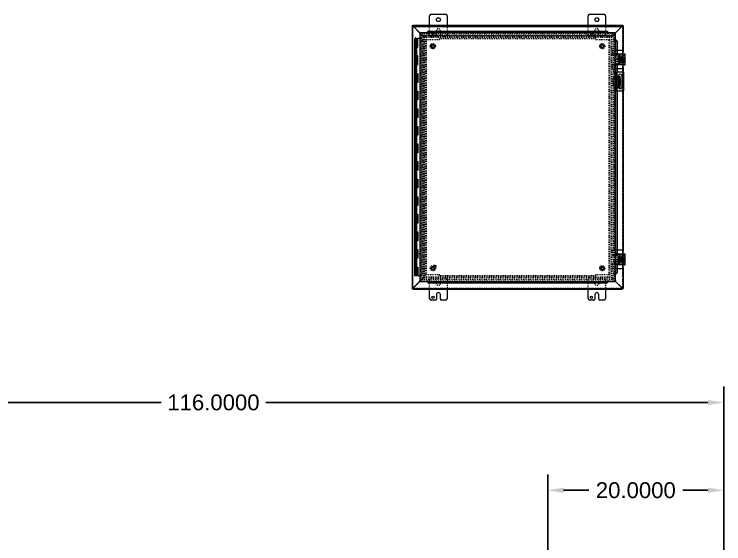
# Model space of a CAD drawing. Header units: inches. Extents: x -1574 to 492, y -294 to 234.
# Drawn here: x 43.9 to 124.5, y 104.3 to 164.6 of the extents above; entities that cross this region are included whole.
import ezdxf

# ---------------------------------------------------------------- set-up
doc = ezdxf.new("R2010")
doc.units = ezdxf.units.IN
doc.header["$MEASUREMENT"] = 0
doc.linetypes.add('HIDDEN', pattern=[0.075, 0.05, -0.025])
for name, color, linetype in [('BODY', 3, 'Continuous'), ('Chamber', 9, 'Continuous'), ('FRONT_DOOR', 1, 'Continuous'), ('PANEL', 150, 'Continuous')]:
    doc.layers.add(name, color=color, linetype=linetype)
doc.styles.get("Standard").update_dxf_attribs({"font": 'ARIAL.TTF'})
doc.dimstyles.get("Standard").update_dxf_attribs({"dimtxt": 0.18, "dimasz": 0.18, "dimexe": 0.18, "dimexo": 0.0625, "dimgap": 0.09, "dimtad": 0, "dimtih": 1, "dimtoh": 1, "dimdec": 4, "dimzin": 0, "dimdsep": 46, "dimtxsty": 'Standard', "dimcen": 0.09, "dimadec": 0, "dimazin": 0, "dimtfac": 1, "dimtdec": 4, "dimtofl": 0, "dimtmove": 0, "dimatfit": 3, "dimfxl": 0, "dimtolj": 1, "dimtzin": 0, "dimarcsym": 0})

# ---------------------------------------------------------------- blocks, each defined once
blk = doc.blocks.new('*D6')
at = {"layer": 'Chamber', "color": 0, "lineweight": -2, "transparency": 16777216}
for p, q in [((104.531, 103.354), (104.531, 112.233)), ((124.531, 103.354), (124.531, 112.233)), ((106.331, 110.433), (109.183, 110.433)), ((122.731, 110.433), (119.879, 110.433))]:
    blk.add_line(p, q, dxfattribs=at)
at = {"layer": 'Chamber', "color": 0, "transparency": 16777216}
for points in [[(106.331, 110.733), (106.331, 110.133), (104.531, 110.433)], [(122.731, 110.733), (122.731, 110.133), (124.531, 110.433)]]:
    blk.add_solid(points, dxfattribs=at)
at = {"layer": 'Defpoints', "color": 0, "transparency": 16777216}
for p in [(124.531, 110.433), (104.531, 102.729), (124.531, 102.729)]:
    blk.add_point(p, dxfattribs=at)
at = {"layer": 'Chamber', "color": 0, "transparency": 16777216, "insert": (114.531, 110.433), "char_height": 1.8, "attachment_point": 5}
blk.add_mtext('\\A1;20.0000', dxfattribs=at)
blk = doc.blocks.new('*D7')
at = {"layer": 'Chamber', "color": 0, "lineweight": -2, "transparency": 16777216}
for p, q in [((8.531, 103.354), (8.531, 122.212)), ((124.531, 103.979), (124.531, 122.212)), ((10.331, 120.412), (60.584, 120.412)), ((122.731, 120.412), (72.478, 120.412))]:
    blk.add_line(p, q, dxfattribs=at)
at = {"layer": 'Chamber', "color": 0, "transparency": 16777216}
for points in [[(10.331, 120.712), (10.331, 120.112), (8.531, 120.412)], [(122.731, 120.712), (122.731, 120.112), (124.531, 120.412)]]:
    blk.add_solid(points, dxfattribs=at)
at = {"layer": 'Defpoints', "color": 0, "transparency": 16777216}
for p in [(124.531, 120.412), (124.531, 103.354), (8.531, 102.729)]:
    blk.add_point(p, dxfattribs=at)
at = {"layer": 'Chamber', "color": 0, "transparency": 16777216, "insert": (66.531, 120.412), "char_height": 1.8, "attachment_point": 5}
blk.add_mtext('\\A1;116.0000', dxfattribs=at)
blk = doc.blocks.new('controlbox')
at = {"layer": 'BODY', "linetype": 'Continuous', "lineweight": 15}
for p, q in [((-0.39, 30.94), (-0.39, 32)), ((-0.2, 32.19), (1.42, 32.19)), ((1.61, 32), (1.61, 30.94)), ((17.61, 30.94), (17.61, 32)), ((17.8, 32.19), (19.42, 32.19)), ((19.61, 32), (19.61, 30.94)), ((-2.39, 30.86), (-2.39, 1.02)), ((-2.318, 30.86), (-2.39, 30.86)), ((-2.31, 30.868), (-2.31, 30.94)), ((-2.31, 30.94), (21.53, 30.94)), ((-2.31, 30.838), (-2.31, 30.86)), ((-2.31, 30.86), (-2.288, 30.86)), ((-1.453, 29.995), (-2.238, 30.78)), ((-2.23, 30.788), (21.45, 30.788)), ((-1.437, 29.995), (-2.23, 30.788)), ((21.45, 30.788), (20.671, 30.009)), ((21.458, 30.78), (20.673, 29.995)), ((21.508, 30.86), (21.53, 30.86)), ((21.53, 30.94), (21.53, 30.868)), ((21.53, 30.86), (21.53, 30.838)), ((21.61, 30.86), (21.538, 30.86)), ((21.61, 30.86), (21.61, 27.959)), ((-2.091, 29.44), (-2.091, 28.44)), ((-2.091, 29.44), (-1.856, 29.44)), ((-1.856, 28.44), (-1.856, 29.44)), ((-1.856, 29.44), (-1.844, 29.44)), ((-1.844, 29.44), (-1.737, 29.44)), ((-1.873, 28.44), (-2.091, 28.44)), ((-2.091, 27.44), (-2.091, 26.44)), ((-2.091, 27.44), (-1.873, 27.44)), ((-1.856, 26.44), (-1.856, 27.44)), ((20.888, 27.666), (20.744, 27.666)), ((20.888, 27.666), (21.69, 27.666)), ((21.49, 28.079), (20.922, 28.079)), ((21.61, 27.666), (21.61, 27.959)), ((21.69, 27.666), (21.834, 27.666)), ((21.834, 26.416), (21.834, 27.666)), ((21.239, 26.858), (21.16, 26.891)), ((21.239, 26.858), (21.247, 26.877)), ((21.308, 26.829), (21.239, 26.858)), ((21.247, 26.877), (21.4, 27.238)), ((21.315, 26.847), (21.308, 26.829)), ((21.391, 26.793), (21.308, 26.829)), ((21.469, 27.209), (21.315, 26.847)), ((21.329, 27.29), (21.408, 27.256)), ((21.4, 27.238), (21.408, 27.256)), ((21.408, 27.256), (21.477, 27.227)), ((21.477, 27.227), (21.469, 27.209)), ((21.477, 27.227), (21.56, 27.192)), ((-1.873, 26.44), (-2.091, 26.44)), ((20.888, 26.416), (20.744, 26.416)), ((21.69, 26.416), (20.888, 26.416)), ((20.922, 26.004), (21.49, 26.004)), ((21.61, 26.124), (21.61, 26.416)), ((21.61, 26.124), (21.61, 25.588)), ((21.69, 26.416), (21.834, 26.416)), ((-2.091, 25.44), (-2.091, 24.44)), ((-2.091, 25.44), (-1.873, 25.44)), ((-1.856, 24.44), (-1.856, 25.44)), ((21.06, 25.111), (21.108, 25.111)), ((21.108, 25.111), (21.188, 25.111)), ((21.26, 25.111), (21.188, 25.111)), ((21.188, 24.861), (21.188, 25.111)), ((21.26, 24.861), (21.26, 25.111)), ((-1.873, 24.44), (-2.091, 24.44)), ((21.188, 24.111), (21.188, 24.861)), ((21.26, 24.861), (21.26, 24.111)), ((-2.091, 23.44), (-2.091, 22.44)), ((-2.091, 23.44), (-1.873, 23.44)), ((-1.856, 22.44), (-1.856, 23.44)), ((21.108, 23.861), (21.062, 23.861)), ((21.188, 23.861), (21.108, 23.861)), ((21.188, 23.861), (21.188, 24.111)), ((21.188, 23.861), (21.26, 23.861)), ((21.26, 23.861), (21.26, 24.111)), ((21.61, 23.468), (21.61, 5.236)), ((-1.873, 22.44), (-2.091, 22.44)), ((-2.091, 21.44), (-2.091, 20.44)), ((-2.091, 21.44), (-1.873, 21.44)), ((-1.856, 20.44), (-1.856, 21.44)), ((-1.873, 20.44), (-2.091, 20.44)), ((-2.091, 19.44), (-2.091, 18.44)), ((-2.091, 19.44), (-1.873, 19.44)), ((-1.856, 18.44), (-1.856, 19.44)), ((-1.873, 18.44), (-2.091, 18.44)), ((-2.091, 17.44), (-2.091, 16.44)), ((-2.091, 17.44), (-1.873, 17.44)), ((-1.856, 16.44), (-1.856, 17.44)), ((-1.873, 16.44), (-2.091, 16.44)), ((-2.091, 15.44), (-2.091, 14.44)), ((-2.091, 15.44), (-1.873, 15.44)), ((-1.856, 14.44), (-1.856, 15.44)), ((-1.873, 14.44), (-2.091, 14.44)), ((-2.091, 13.44), (-2.091, 12.44)), ((-2.091, 13.44), (-1.873, 13.44)), ((-1.856, 12.44), (-1.856, 13.44)), ((-1.873, 12.44), (-2.091, 12.44)), ((-2.091, 11.44), (-2.091, 10.44)), ((-2.091, 11.44), (-1.873, 11.44)), ((-1.856, 10.44), (-1.856, 11.44)), ((-1.873, 10.44), (-2.091, 10.44)), ((-2.091, 9.44), (-2.091, 8.44)), ((-2.091, 9.44), (-1.873, 9.44)), ((-1.856, 8.44), (-1.856, 9.44)), ((-1.873, 8.44), (-2.091, 8.44)), ((-2.091, 7.44), (-2.091, 6.44)), ((-2.091, 7.44), (-1.873, 7.44)), ((-1.856, 6.44), (-1.856, 7.44)), ((-1.873, 6.44), (-2.091, 6.44)), ((-2.091, 5.44), (-2.091, 4.44)), ((-2.091, 5.44), (-1.873, 5.44)), ((-1.856, 4.44), (-1.856, 5.44)), ((20.888, 4.943), (20.744, 4.943)), ((20.888, 4.943), (21.69, 4.943)), ((21.49, 5.356), (20.922, 5.356)), ((21.61, 4.943), (21.61, 5.236)), ((21.69, 4.943), (21.834, 4.943)), ((21.834, 3.693), (21.834, 4.943)), ((-1.873, 4.44), (-2.091, 4.44)), ((21.239, 4.135), (21.16, 4.168)), ((21.239, 4.135), (21.247, 4.154)), ((21.308, 4.106), (21.239, 4.135)), ((21.247, 4.154), (21.4, 4.515)), ((21.315, 4.124), (21.308, 4.106)), ((21.391, 4.07), (21.308, 4.106)), ((21.469, 4.486), (21.315, 4.124)), ((21.329, 4.567), (21.408, 4.533)), ((21.4, 4.515), (21.408, 4.533)), ((21.408, 4.533), (21.477, 4.504)), ((21.477, 4.504), (21.469, 4.486)), ((21.477, 4.504), (21.56, 4.469)), ((-2.091, 3.44), (-2.091, 2.44)), ((-2.091, 3.44), (-1.873, 3.44)), ((-1.856, 2.44), (-1.856, 3.44)), ((20.888, 3.693), (20.744, 3.693)), ((21.69, 3.693), (20.888, 3.693)), ((20.922, 3.281), (21.49, 3.281)), ((21.61, 3.401), (21.61, 3.693)), ((21.61, 3.401), (21.61, 1.02)), ((21.69, 3.693), (21.834, 3.693)), ((-1.856, 2.44), (-2.091, 2.44)), ((-1.844, 2.44), (-1.856, 2.44)), ((-1.737, 2.44), (-1.844, 2.44)), ((-2.238, 1.1), (-1.447, 1.891)), ((-1.433, 1.889), (-2.23, 1.092)), ((20.671, 1.887), (21.458, 1.1)), ((21.45, 1.092), (20.671, 1.871)), ((-2.39, 1.02), (-2.318, 1.02)), ((-2.31, 1.02), (-2.31, 1.042)), ((-2.288, 1.02), (-2.31, 1.02)), ((-2.31, 1.012), (-2.31, 0.94)), ((-2.31, 0.94), (21.53, 0.94)), ((-0.39, -0.12), (-0.39, 0.94)), ((1.61, 0.94), (1.61, -0.12)), ((17.61, -0.12), (17.61, 0.94)), ((19.61, 0.94), (19.61, -0.12)), ((21.53, 1.02), (21.508, 1.02)), ((21.53, 1.042), (21.53, 1.02)), ((21.53, 0.94), (21.53, 1.012)), ((21.538, 1.02), (21.61, 1.02)), ((0.391, 0.315), (0.391, -0.19)), ((0.829, -0.19), (0.829, 0.315)), ((18.391, 0.315), (18.391, -0.19)), ((18.829, -0.19), (18.829, 0.315)), ((0.271, -0.31), (-0.2, -0.31)), ((1.42, -0.31), (0.949, -0.31)), ((18.271, -0.31), (17.8, -0.31)), ((19.42, -0.31), (18.949, -0.31))]:
    blk.add_line(p, q, dxfattribs=at)
at = {"layer": 'BODY', "linetype": 'HIDDEN', "lineweight": 0}
for p, q in [((-2.318, 30.86), (-2.318, 1.02)), ((-2.31, 30.868), (21.53, 30.868)), ((-2.31, 1.042), (-2.31, 30.838)), ((-2.288, 30.86), (21.508, 30.86)), ((-0.39, 29.88), (-0.39, 30.94)), ((1.61, 30.94), (1.61, 29.88)), ((17.61, 29.88), (17.61, 30.94)), ((19.61, 30.94), (19.61, 29.88)), ((21.53, 30.838), (21.53, 1.042)), ((21.538, 30.86), (21.538, 1.02)), ((-1.167, 29.709), (-1.453, 29.995)), ((-1.159, 29.717), (-1.437, 29.995)), ((0.391, 30.315), (0.391, 29.81)), ((0.829, 29.81), (0.829, 30.315)), ((18.391, 30.315), (18.391, 29.81)), ((18.829, 29.81), (18.829, 30.315)), ((20.671, 30.009), (20.379, 29.717)), ((20.673, 29.995), (20.387, 29.709)), ((-2.037, 29.44), (-2.037, 28.44)), ((-1.939, 28.44), (-1.939, 29.44)), ((-1.912, 28.44), (-1.912, 29.44)), ((-1.908, 29.44), (-1.908, 28.44)), ((-1.394, 29.44), (-1.144, 29.19)), ((-1.275, 29.742), (-1.275, 2.138)), ((-1.167, 29.709), (-1.222, 29.764)), ((-1.159, 29.717), (-1.214, 29.772)), ((-1.192, 29.825), (20.412, 29.825)), ((20.379, 29.717), (-1.159, 29.717)), ((-1.144, 29.19), (-1.144, 2.69)), ((-1.015, 29.557), (-1.087, 29.557)), ((-1.087, 29.557), (-1.087, 2.323)), ((-1.087, 29.557), (-1.087, 29.557)), ((-1.015, 29.557), (-1.015, 29.557)), ((-1.015, 29.557), (-1.015, 2.323)), ((-1.007, 29.565), (-1.007, 29.637)), ((-1.007, 29.637), (20.227, 29.637)), ((-1.007, 29.565), (-1.007, 29.565)), ((-1.007, 29.565), (20.227, 29.565)), ((0.271, 29.69), (-0.2, 29.69)), ((1.42, 29.69), (0.949, 29.69)), ((18.271, 29.69), (17.8, 29.69)), ((19.42, 29.69), (18.949, 29.69)), ((20.227, 29.565), (20.227, 29.637)), ((20.227, 29.565), (20.227, 29.565)), ((20.307, 29.557), (20.235, 29.557)), ((20.235, 29.557), (20.235, 2.323)), ((20.235, 29.557), (20.235, 29.557)), ((20.307, 29.557), (20.307, 2.323)), ((20.307, 29.557), (20.307, 29.557)), ((20.434, 29.772), (20.379, 29.717)), ((20.387, 29.709), (20.442, 29.764)), ((20.495, 29.742), (20.495, 2.138)), ((-1.936, 27.44), (-1.936, 28.44)), ((-1.908, 27.44), (-1.908, 28.44)), ((-1.856, 28.44), (-1.873, 28.44)), ((-2.037, 27.44), (-2.037, 26.44)), ((-1.939, 26.44), (-1.939, 27.44)), ((-1.912, 26.44), (-1.912, 27.44)), ((-1.908, 27.44), (-1.908, 26.44)), ((-1.873, 27.44), (-1.856, 27.44)), ((20.922, 28.079), (20.344, 28.079)), ((20.344, 28.079), (20.344, 27.639)), ((20.404, 27.579), (21.05, 27.579)), ((20.841, 27.666), (20.841, 26.416)), ((21.108, 27.533), (21.61, 27.533)), ((21.108, 27.533), (21.11, 27.519)), ((21.11, 27.473), (21.11, 27.519)), ((21.11, 27.473), (21.61, 27.473)), ((21.11, 27.316), (21.11, 27.473)), ((21.61, 27.533), (21.61, 27.666)), ((21.61, 27.533), (21.61, 27.473)), ((21.61, 27.316), (21.61, 27.473)), ((21.737, 26.416), (21.737, 27.666)), ((21.077, 27.174), (21.125, 27.182)), ((21.125, 26.901), (21.077, 26.909)), ((21.095, 26.792), (21.095, 27.291)), ((21.11, 27.376), (21.61, 27.376)), ((21.11, 27.316), (21.11, 27.306)), ((21.11, 26.777), (21.11, 26.767)), ((21.11, 26.61), (21.11, 26.767)), ((21.11, 26.707), (21.61, 26.707)), ((21.125, 27.182), (21.454, 27.182)), ((21.454, 26.901), (21.125, 26.901)), ((21.61, 27.316), (21.61, 27.306)), ((21.61, 27.306), (21.61, 26.777)), ((21.61, 26.777), (21.61, 26.767)), ((21.61, 26.767), (21.61, 26.61)), ((21.625, 27.291), (21.625, 26.792)), ((-1.936, 25.44), (-1.936, 26.44)), ((-1.908, 25.44), (-1.908, 26.44)), ((-1.856, 26.44), (-1.873, 26.44)), ((20.344, 26.444), (20.344, 26.004)), ((20.344, 26.004), (20.922, 26.004)), ((21.05, 26.504), (20.404, 26.504)), ((21.11, 26.564), (21.108, 26.55)), ((21.61, 26.55), (21.108, 26.55)), ((21.11, 26.564), (21.11, 26.61)), ((21.11, 26.61), (21.61, 26.61)), ((21.61, 26.55), (21.61, 26.61)), ((21.61, 26.416), (21.61, 26.55)), ((-2.037, 25.44), (-2.037, 24.44)), ((-1.939, 24.44), (-1.939, 25.44)), ((-1.912, 24.44), (-1.912, 25.44)), ((-1.908, 25.44), (-1.908, 24.44)), ((-1.873, 25.44), (-1.856, 25.44)), ((20.718, 25.111), (21.06, 25.111)), ((21.61, 25.588), (21.61, 23.468)), ((-1.936, 23.44), (-1.936, 24.44)), ((-1.908, 23.44), (-1.908, 24.44)), ((-1.856, 24.44), (-1.873, 24.44)), ((20.468, 24.111), (20.468, 24.861)), ((21.26, 24.955), (21.188, 24.955)), ((21.188, 24.298), (21.26, 24.298)), ((-2.037, 23.44), (-2.037, 22.44)), ((-1.939, 22.44), (-1.939, 23.44)), ((-1.912, 22.44), (-1.912, 23.44)), ((-1.908, 23.44), (-1.908, 22.44)), ((-1.873, 23.44), (-1.856, 23.44)), ((21.062, 23.861), (20.718, 23.861)), ((21.26, 24.111), (21.188, 24.111)), ((21.26, 24.017), (21.188, 24.017)), ((21.188, 23.986), (21.26, 23.986)), ((-1.936, 21.44), (-1.936, 22.44)), ((-1.908, 21.44), (-1.908, 22.44)), ((-1.856, 22.44), (-1.873, 22.44)), ((-2.037, 21.44), (-2.037, 20.44)), ((-1.939, 20.44), (-1.939, 21.44)), ((-1.912, 20.44), (-1.912, 21.44)), ((-1.908, 21.44), (-1.908, 20.44)), ((-1.873, 21.44), (-1.856, 21.44)), ((-1.936, 19.44), (-1.936, 20.44)), ((-1.908, 19.44), (-1.908, 20.44)), ((-1.856, 20.44), (-1.873, 20.44)), ((-2.037, 19.44), (-2.037, 18.44)), ((-1.939, 18.44), (-1.939, 19.44)), ((-1.912, 18.44), (-1.912, 19.44)), ((-1.908, 19.44), (-1.908, 18.44)), ((-1.873, 19.44), (-1.856, 19.44)), ((-1.936, 17.44), (-1.936, 18.44)), ((-1.908, 17.44), (-1.908, 18.44)), ((-1.856, 18.44), (-1.873, 18.44)), ((-2.037, 17.44), (-2.037, 16.44)), ((-1.939, 16.44), (-1.939, 17.44)), ((-1.912, 16.44), (-1.912, 17.44)), ((-1.908, 17.44), (-1.908, 16.44)), ((-1.873, 17.44), (-1.856, 17.44)), ((-1.936, 15.44), (-1.936, 16.44)), ((-1.908, 15.44), (-1.908, 16.44)), ((-1.856, 16.44), (-1.873, 16.44)), ((-2.037, 15.44), (-2.037, 14.44)), ((-1.939, 14.44), (-1.939, 15.44)), ((-1.912, 14.44), (-1.912, 15.44)), ((-1.908, 15.44), (-1.908, 14.44)), ((-1.873, 15.44), (-1.856, 15.44)), ((-1.936, 13.44), (-1.936, 14.44)), ((-1.908, 13.44), (-1.908, 14.44)), ((-1.856, 14.44), (-1.873, 14.44)), ((-2.037, 13.44), (-2.037, 12.44)), ((-1.939, 12.44), (-1.939, 13.44)), ((-1.912, 12.44), (-1.912, 13.44)), ((-1.908, 13.44), (-1.908, 12.44)), ((-1.873, 13.44), (-1.856, 13.44)), ((-1.936, 11.44), (-1.936, 12.44)), ((-1.908, 11.44), (-1.908, 12.44)), ((-1.856, 12.44), (-1.873, 12.44)), ((-2.037, 11.44), (-2.037, 10.44)), ((-1.939, 10.44), (-1.939, 11.44)), ((-1.912, 10.44), (-1.912, 11.44)), ((-1.908, 11.44), (-1.908, 10.44)), ((-1.873, 11.44), (-1.856, 11.44)), ((-1.936, 9.44), (-1.936, 10.44)), ((-1.908, 9.44), (-1.908, 10.44)), ((-1.856, 10.44), (-1.873, 10.44)), ((-2.037, 9.44), (-2.037, 8.44)), ((-1.939, 8.44), (-1.939, 9.44)), ((-1.912, 8.44), (-1.912, 9.44)), ((-1.908, 9.44), (-1.908, 8.44)), ((-1.873, 9.44), (-1.856, 9.44)), ((-1.936, 7.44), (-1.936, 8.44)), ((-1.908, 7.44), (-1.908, 8.44)), ((-1.856, 8.44), (-1.873, 8.44)), ((-2.037, 7.44), (-2.037, 6.44)), ((-1.939, 6.44), (-1.939, 7.44)), ((-1.912, 6.44), (-1.912, 7.44)), ((-1.908, 7.44), (-1.908, 6.44)), ((-1.873, 7.44), (-1.856, 7.44)), ((-1.936, 5.44), (-1.936, 6.44)), ((-1.908, 5.44), (-1.908, 6.44)), ((-1.856, 6.44), (-1.873, 6.44)), ((-2.037, 5.44), (-2.037, 4.44)), ((-1.939, 4.44), (-1.939, 5.44)), ((-1.912, 4.44), (-1.912, 5.44)), ((-1.908, 5.44), (-1.908, 4.44)), ((-1.873, 5.44), (-1.856, 5.44)), ((20.922, 5.356), (20.344, 5.356)), ((20.344, 5.356), (20.344, 4.916)), ((20.404, 4.856), (21.05, 4.856)), ((20.841, 4.943), (20.841, 3.693)), ((21.61, 4.81), (21.61, 4.943)), ((21.737, 3.693), (21.737, 4.943)), ((-1.936, 3.44), (-1.936, 4.44)), ((-1.908, 3.44), (-1.908, 4.44)), ((-1.856, 4.44), (-1.873, 4.44)), ((21.077, 4.451), (21.125, 4.459)), ((21.125, 4.178), (21.077, 4.186)), ((21.095, 4.069), (21.095, 4.568)), ((21.108, 4.81), (21.61, 4.81)), ((21.108, 4.81), (21.11, 4.796)), ((21.11, 4.75), (21.11, 4.796)), ((21.11, 4.593), (21.11, 4.75)), ((21.11, 4.75), (21.61, 4.75)), ((21.11, 4.653), (21.61, 4.653)), ((21.11, 4.593), (21.11, 4.583)), ((21.11, 4.054), (21.11, 4.044)), ((21.11, 3.887), (21.11, 4.044)), ((21.125, 4.459), (21.454, 4.459)), ((21.454, 4.178), (21.125, 4.178)), ((21.61, 4.81), (21.61, 4.75)), ((21.61, 4.593), (21.61, 4.75)), ((21.61, 4.593), (21.61, 4.583)), ((21.61, 4.583), (21.61, 4.054)), ((21.61, 4.054), (21.61, 4.044)), ((21.61, 4.044), (21.61, 3.887)), ((21.625, 4.568), (21.625, 4.069)), ((-2.037, 3.44), (-2.037, 2.44)), ((-1.939, 2.44), (-1.939, 3.44)), ((-1.912, 2.44), (-1.912, 3.44)), ((-1.908, 3.44), (-1.908, 2.44)), ((-1.873, 3.44), (-1.856, 3.44)), ((20.344, 3.721), (20.344, 3.281)), ((20.344, 3.281), (20.922, 3.281)), ((21.05, 3.781), (20.404, 3.781)), ((21.11, 3.841), (21.108, 3.827)), ((21.61, 3.827), (21.108, 3.827)), ((21.11, 3.984), (21.61, 3.984)), ((21.11, 3.841), (21.11, 3.887)), ((21.11, 3.887), (21.61, 3.887)), ((21.61, 3.827), (21.61, 3.887)), ((21.61, 3.693), (21.61, 3.827)), ((-1.144, 2.69), (-1.394, 2.44)), ((-1.447, 1.891), (-1.167, 2.171)), ((-1.159, 2.163), (-1.433, 1.889)), ((-1.222, 2.116), (-1.167, 2.171)), ((-1.159, 2.163), (-1.214, 2.108)), ((-1.192, 2.055), (20.412, 2.055)), ((-1.015, 2.323), (-1.087, 2.323)), ((-1.087, 2.323), (-1.087, 2.323)), ((-1.015, 2.323), (-1.015, 2.323)), ((-1.007, 2.315), (-1.007, 2.315)), ((-1.007, 2.315), (20.227, 2.315)), ((-1.007, 2.243), (-1.007, 2.315)), ((-1.007, 2.243), (20.227, 2.243)), ((-0.39, 0.94), (-0.39, 2)), ((-0.2, 2.19), (1.42, 2.19)), ((1.61, 2), (1.61, 0.94)), ((17.61, 0.94), (17.61, 2)), ((17.8, 2.19), (19.42, 2.19)), ((19.61, 2), (19.61, 0.94)), ((20.227, 2.315), (20.227, 2.243)), ((20.227, 2.315), (20.227, 2.315)), ((20.235, 2.323), (20.307, 2.323)), ((20.235, 2.323), (20.235, 2.323)), ((20.307, 2.323), (20.307, 2.323)), ((20.434, 2.108), (20.379, 2.163)), ((20.671, 1.871), (20.379, 2.163)), ((20.442, 2.116), (20.387, 2.171)), ((20.387, 2.171), (20.671, 1.887)), ((-2.31, 1.012), (21.53, 1.012)), ((21.508, 1.02), (-2.288, 1.02))]:
    blk.add_line(p, q, dxfattribs=at)
at = {"layer": 'BODY', "linetype": 'Continuous', "lineweight": 15}
for centre, radius in [((0.61, 31.565), 0.219), ((18.61, 31.565), 0.219), ((21.36, 27.041), 0.313), ((21.36, 4.318), 0.312), ((0, 0), 0.125), ((18, 0), 0.125)]:
    blk.add_circle(centre, radius, dxfattribs=at)
at = {"layer": 'BODY', "linetype": 'HIDDEN', "lineweight": 0}
for centre, radius in [((0, 30), 0.125), ((18, 30), 0.125), ((-0.02, 28.557), 0.29), ((-0.02, 28.557), 0.19), ((-0.02, 28.557), 0.188), ((-0.02, 28.557), 0.165), ((-0.02, 28.557), 0.138), ((19.23, 28.557), 0.29), ((19.23, 28.557), 0.19), ((19.23, 28.557), 0.187), ((19.23, 28.557), 0.165), ((19.23, 28.557), 0.138), ((21.36, 27.041), 0.166), ((21.36, 27.041), 0.14), ((21.36, 27.041), 0.125), ((21.36, 27.041), 0.117), ((21.36, 4.318), 0.166), ((21.36, 4.318), 0.141), ((21.36, 4.318), 0.125), ((21.36, 4.318), 0.117), ((-0.02, 3.31), 0.29), ((-0.02, 3.31), 0.19), ((-0.02, 3.31), 0.187), ((-0.02, 3.31), 0.165), ((-0.02, 3.31), 0.138), ((19.23, 3.313), 0.29), ((19.23, 3.313), 0.19), ((19.23, 3.313), 0.188), ((19.23, 3.313), 0.165), ((19.23, 3.313), 0.138), ((0.61, 1.565), 0.219), ((18.61, 1.565), 0.219)]:
    blk.add_circle(centre, radius, dxfattribs=at)
at = {"layer": 'BODY', "linetype": 'Continuous', "lineweight": 15}
for centre, radius, start, end in [((-0.2, 32), 0.19, 90, 180), ((1.42, 32), 0.19, 0, 90), ((17.8, 32), 0.19, 90, 180), ((19.42, 32), 0.19, 0, 90), ((21.49, 27.959), 0.12, 0, 90), ((21.125, 27.041), 0.141, 109.83644, 250.16356), ((21.36, 27.041), 0.2, 78.54673, 235.46981), ((21.36, 27.041), 0.2, 257.08623, 56.9303), ((21.49, 26.124), 0.12, 270, 0), ((21.49, 5.236), 0.12, 0, 90), ((21.125, 4.318), 0.141, 109.83644, 250.16356), ((21.36, 4.318), 0.2, 78.54673, 235.46981), ((21.36, 4.318), 0.2, 257.08623, 56.9303), ((21.49, 3.401), 0.12, 270, 0), ((0.61, 0.315), 0.219, 0, 180), ((18.61, 0.315), 0.219, 0, 180), ((-0.2, -0.12), 0.19, 180, 270), ((0.271, -0.19), 0.12, 270, 0), ((0.949, -0.19), 0.12, 180, 270), ((1.42, -0.12), 0.19, 270, 0), ((17.8, -0.12), 0.19, 180, 270), ((18.271, -0.19), 0.12, 270, 0), ((18.949, -0.19), 0.12, 180, 270), ((19.42, -0.12), 0.19, 270, 0)]:
    blk.add_arc(centre, radius, start, end, dxfattribs=at)
at = {"layer": 'BODY', "linetype": 'HIDDEN', "lineweight": 0}
for centre, radius, start, end in [((-0.2, 29.88), 0.19, 180, 270), ((0.61, 30.315), 0.219, 0, 180), ((1.42, 29.88), 0.19, 270, 0), ((17.8, 29.88), 0.19, 180, 270), ((18.61, 30.315), 0.219, 0, 180), ((19.42, 29.88), 0.19, 270, 0), ((-1.244, 29.742), 0.031, 45, 180), ((-1.192, 29.794), 0.031, 90, 225), ((0.271, 29.81), 0.12, 270, 0), ((0.949, 29.81), 0.12, 180, 270), ((18.271, 29.81), 0.12, 270, 0), ((18.949, 29.81), 0.12, 180, 270), ((20.412, 29.794), 0.031, 315, 90), ((20.464, 29.742), 0.031, 0, 135), ((20.404, 27.639), 0.06, 180, 270), ((21.05, 27.519), 0.06, 13.4934, 90), ((21.095, 27.306), 0.015, 270, 0), ((21.095, 26.777), 0.015, 0, 90), ((21.454, 27.041), 0.14, 270, 90), ((21.625, 27.306), 0.015, 180, 270), ((21.625, 26.777), 0.015, 90, 180), ((20.404, 26.444), 0.06, 90, 180), ((21.05, 26.564), 0.06, 270, 346.5066), ((20.718, 24.861), 0.25, 90, 180), ((20.718, 24.111), 0.25, 180, 270), ((20.404, 4.916), 0.06, 180, 270), ((21.05, 4.796), 0.06, 13.4934, 90), ((21.095, 4.583), 0.015, 270, 0), ((21.095, 4.054), 0.015, 0, 90), ((21.454, 4.318), 0.14, 270, 90), ((21.625, 4.583), 0.015, 180, 270), ((21.625, 4.054), 0.015, 90, 180), ((20.404, 3.721), 0.06, 90, 180), ((21.05, 3.841), 0.06, 270, 346.5066), ((-1.244, 2.138), 0.031, 180, 315), ((-1.192, 2.086), 0.031, 135, 270), ((-0.2, 2), 0.19, 90, 180), ((1.42, 2), 0.19, 0, 90), ((17.8, 2), 0.19, 90, 180), ((19.42, 2), 0.19, 0, 90), ((20.412, 2.086), 0.031, 270, 45), ((20.464, 2.138), 0.031, 225, 0)]:
    blk.add_arc(centre, radius, start, end, dxfattribs=at)
at = {"layer": 'BODY', "linetype": 'Continuous', "lineweight": 15}
for points, knots in [([(-2.238, 30.78), (-2.256, 30.786), (-2.292, 30.798), (-2.339, 30.816), (-2.374, 30.834), (-2.389, 30.849), (-2.39, 30.858), (-2.39, 30.86)], [0, 0, 0, 0, 0.22646, 0.452969, 0.679478, 0.905987, 1, 1, 1, 1]), ([(-2.238, 30.78), (-2.249, 30.787), (-2.27, 30.8), (-2.297, 30.821), (-2.315, 30.841), (-2.317, 30.854), (-2.318, 30.86)], [0, 0, 0, 0, 0.253317, 0.508205, 0.763097, 1, 1, 1, 1]), ([(-2.31, 30.94), (-2.304, 30.938), (-2.292, 30.934), (-2.274, 30.905), (-2.256, 30.863), (-2.241, 30.821), (-2.232, 30.795), (-2.23, 30.788)], [0, 0, 0, 0, 0.22646, 0.452969, 0.679478, 0.905987, 1, 1, 1, 1]), ([(-2.31, 30.868), (-2.303, 30.867), (-2.29, 30.864), (-2.269, 30.845), (-2.249, 30.819), (-2.236, 30.798), (-2.23, 30.788)], [0, 0, 0, 0, 0.253317, 0.508205, 0.763097, 1, 1, 1, 1]), ([(21.45, 30.788), (21.456, 30.806), (21.468, 30.842), (21.486, 30.889), (21.504, 30.924), (21.519, 30.939), (21.528, 30.94), (21.53, 30.94)], [0, 0, 0, 0, 0.22646, 0.452969, 0.679478, 0.905987, 1, 1, 1, 1]), ([(21.45, 30.788), (21.457, 30.799), (21.47, 30.82), (21.491, 30.847), (21.511, 30.865), (21.524, 30.867), (21.53, 30.868)], [0, 0, 0, 0, 0.253317, 0.508205, 0.763097, 1, 1, 1, 1]), ([(21.61, 30.86), (21.608, 30.854), (21.604, 30.842), (21.575, 30.824), (21.533, 30.806), (21.491, 30.791), (21.465, 30.782), (21.458, 30.78)], [0, 0, 0, 0, 0.22646, 0.452969, 0.679478, 0.905987, 1, 1, 1, 1]), ([(21.458, 30.78), (21.469, 30.787), (21.49, 30.8), (21.517, 30.821), (21.535, 30.841), (21.537, 30.854), (21.538, 30.86)], [0, 0, 0, 0, 0.253317, 0.508205, 0.763097, 1, 1, 1, 1]), ([(21.13, 27.139), (21.166, 27.166), (21.232, 27.216), (21.299, 27.266), (21.329, 27.29)], [0, 0, 0, 0, 0.534747, 1, 1, 1, 1]), ([(21.16, 26.891), (21.155, 26.935), (21.145, 27.018), (21.135, 27.101), (21.13, 27.139)], [0, 0, 0, 0, 0.534747, 1, 1, 1, 1]), ([(21.59, 26.944), (21.554, 26.917), (21.488, 26.867), (21.421, 26.817), (21.391, 26.793)], [0, 0, 0, 0, 0.534747, 1, 1, 1, 1]), ([(21.56, 27.192), (21.565, 27.148), (21.575, 27.065), (21.585, 26.982), (21.59, 26.944)], [0, 0, 0, 0, 0.534747, 1, 1, 1, 1]), ([(21.13, 4.416), (21.166, 4.443), (21.232, 4.493), (21.299, 4.543), (21.329, 4.567)], [0, 0, 0, 0, 0.534747, 1, 1, 1, 1]), ([(21.16, 4.168), (21.155, 4.212), (21.145, 4.295), (21.135, 4.378), (21.13, 4.416)], [0, 0, 0, 0, 0.534747, 1, 1, 1, 1]), ([(21.59, 4.221), (21.554, 4.194), (21.488, 4.144), (21.421, 4.094), (21.391, 4.07)], [0, 0, 0, 0, 0.534747, 1, 1, 1, 1]), ([(21.56, 4.469), (21.565, 4.425), (21.575, 4.342), (21.585, 4.259), (21.59, 4.221)], [0, 0, 0, 0, 0.534747, 1, 1, 1, 1]), ([(-2.39, 1.02), (-2.388, 1.026), (-2.384, 1.038), (-2.355, 1.056), (-2.313, 1.074), (-2.271, 1.089), (-2.245, 1.098), (-2.238, 1.1)], [0, 0, 0, 0, 0.22646, 0.452969, 0.679478, 0.905987, 1, 1, 1, 1]), ([(-2.318, 1.02), (-2.317, 1.027), (-2.314, 1.04), (-2.295, 1.061), (-2.269, 1.081), (-2.248, 1.094), (-2.238, 1.1)], [0, 0, 0, 0, 0.253317, 0.508205, 0.763097, 1, 1, 1, 1]), ([(-2.23, 1.092), (-2.236, 1.074), (-2.248, 1.038), (-2.266, 0.991), (-2.284, 0.956), (-2.299, 0.941), (-2.308, 0.94), (-2.31, 0.94)], [0, 0, 0, 0, 0.22646, 0.452969, 0.679478, 0.905987, 1, 1, 1, 1]), ([(-2.23, 1.092), (-2.237, 1.081), (-2.25, 1.06), (-2.271, 1.033), (-2.291, 1.015), (-2.304, 1.013), (-2.31, 1.012)], [0, 0, 0, 0, 0.253317, 0.508205, 0.763097, 1, 1, 1, 1]), ([(21.53, 0.94), (21.524, 0.942), (21.512, 0.946), (21.494, 0.975), (21.476, 1.017), (21.461, 1.059), (21.452, 1.085), (21.45, 1.092)], [0, 0, 0, 0, 0.22646, 0.452969, 0.679478, 0.905987, 1, 1, 1, 1]), ([(21.53, 1.012), (21.523, 1.013), (21.51, 1.016), (21.489, 1.035), (21.469, 1.061), (21.456, 1.082), (21.45, 1.092)], [0, 0, 0, 0, 0.253317, 0.508205, 0.763097, 1, 1, 1, 1]), ([(21.458, 1.1), (21.476, 1.094), (21.512, 1.082), (21.559, 1.064), (21.594, 1.046), (21.609, 1.031), (21.61, 1.022), (21.61, 1.02)], [0, 0, 0, 0, 0.22646, 0.452969, 0.679478, 0.905987, 1, 1, 1, 1]), ([(21.538, 1.02), (21.537, 1.027), (21.534, 1.04), (21.515, 1.061), (21.489, 1.081), (21.468, 1.094), (21.458, 1.1)], [0, 0, 0, 0, 0.253317, 0.508205, 0.763097, 1, 1, 1, 1])]:
    blk.add_open_spline(points, degree=3, knots=knots, dxfattribs=at)
at = {"layer": 'BODY', "linetype": 'HIDDEN', "lineweight": 0}
for points, knots in [([(-1.015, 29.557), (-1.019, 29.571), (-1.026, 29.598), (-1.067, 29.639), (-1.117, 29.676), (-1.152, 29.699), (-1.167, 29.709)], [0, 0, 0, 0, 0.268288, 0.536871, 0.805455, 1, 1, 1, 1]), ([(-1.087, 29.557), (-1.09, 29.575), (-1.097, 29.612), (-1.13, 29.663), (-1.156, 29.695), (-1.167, 29.709)], [0, 0, 0, 0, 0.360075, 0.721507, 1, 1, 1, 1]), ([(-1.159, 29.717), (-1.146, 29.696), (-1.118, 29.655), (-1.077, 29.604), (-1.04, 29.573), (-1.017, 29.567), (-1.007, 29.565)], [0, 0, 0, 0, 0.268288, 0.536871, 0.805455, 1, 1, 1, 1]), ([(-1.159, 29.717), (-1.141, 29.703), (-1.104, 29.674), (-1.054, 29.644), (-1.021, 29.639), (-1.007, 29.637)], [0, 0, 0, 0, 0.360075, 0.721507, 1, 1, 1, 1]), ([(20.227, 29.565), (20.241, 29.569), (20.268, 29.576), (20.309, 29.617), (20.346, 29.667), (20.369, 29.702), (20.379, 29.717)], [0, 0, 0, 0, 0.268288, 0.536871, 0.805455, 1, 1, 1, 1]), ([(20.227, 29.637), (20.245, 29.64), (20.282, 29.647), (20.333, 29.68), (20.365, 29.706), (20.379, 29.717)], [0, 0, 0, 0, 0.360075, 0.721507, 1, 1, 1, 1]), ([(20.387, 29.709), (20.366, 29.695), (20.325, 29.668), (20.274, 29.627), (20.243, 29.59), (20.238, 29.567), (20.235, 29.557)], [0, 0, 0, 0, 0.268642, 0.537577, 0.806513, 1, 1, 1, 1]), ([(20.387, 29.709), (20.373, 29.691), (20.344, 29.654), (20.314, 29.603), (20.309, 29.571), (20.307, 29.557)], [0, 0, 0, 0, 0.360536, 0.722441, 1, 1, 1, 1]), ([(-1.167, 2.171), (-1.146, 2.184), (-1.105, 2.212), (-1.054, 2.253), (-1.023, 2.29), (-1.017, 2.313), (-1.015, 2.323)], [0, 0, 0, 0, 0.268288, 0.536871, 0.805455, 1, 1, 1, 1]), ([(-1.167, 2.171), (-1.153, 2.189), (-1.124, 2.226), (-1.094, 2.276), (-1.089, 2.309), (-1.087, 2.323)], [0, 0, 0, 0, 0.360075, 0.721507, 1, 1, 1, 1]), ([(-1.007, 2.315), (-1.021, 2.311), (-1.048, 2.303), (-1.089, 2.263), (-1.126, 2.213), (-1.149, 2.178), (-1.159, 2.163)], [0, 0, 0, 0, 0.26864, 0.537575, 0.806511, 1, 1, 1, 1]), ([(-1.007, 2.243), (-1.025, 2.24), (-1.062, 2.233), (-1.113, 2.2), (-1.145, 2.174), (-1.159, 2.163)], [0, 0, 0, 0, 0.360547, 0.722452, 1, 1, 1, 1]), ([(20.379, 2.163), (20.365, 2.184), (20.338, 2.225), (20.297, 2.276), (20.26, 2.307), (20.237, 2.312), (20.227, 2.315)], [0, 0, 0, 0, 0.26864, 0.537575, 0.806511, 1, 1, 1, 1]), ([(20.379, 2.163), (20.361, 2.177), (20.324, 2.206), (20.273, 2.236), (20.241, 2.241), (20.227, 2.243)], [0, 0, 0, 0, 0.360547, 0.722452, 1, 1, 1, 1]), ([(20.235, 2.323), (20.239, 2.309), (20.247, 2.282), (20.287, 2.241), (20.337, 2.204), (20.372, 2.181), (20.387, 2.171)], [0, 0, 0, 0, 0.268642, 0.537577, 0.806513, 1, 1, 1, 1]), ([(20.307, 2.323), (20.31, 2.305), (20.317, 2.268), (20.35, 2.217), (20.376, 2.185), (20.387, 2.171)], [0, 0, 0, 0, 0.360536, 0.722441, 1, 1, 1, 1])]:
    blk.add_open_spline(points, degree=3, knots=knots, dxfattribs=at)
at = {"layer": 'FRONT_DOOR', "linetype": 'Continuous', "lineweight": 15}
for p, q in [((-1.506, 29.995), (-1.506, 1.891)), ((-1.506, 29.995), (-1.434, 29.995)), ((20.671, 30.068), (-1.433, 30.068)), ((-1.433, 29.996), (-1.433, 30.068)), ((-0.665, 30.096), (-0.665, 30.097)), ((-0.656, 30.133), (-0.536, 30.246)), ((-0.536, 30.221), (-0.656, 30.108)), ((-0.656, 30.133), (-0.656, 30.108)), ((-0.536, 30.221), (-0.536, 30.246)), ((-0.536, 30.246), (19.774, 30.246)), ((19.774, 30.221), (-0.536, 30.221)), ((19.774, 30.221), (19.774, 30.246)), ((19.774, 30.246), (19.894, 30.133)), ((19.894, 30.108), (19.774, 30.221)), ((19.894, 30.108), (19.894, 30.133)), ((20.671, 30.068), (20.671, 29.996)), ((20.672, 29.995), (20.744, 29.995)), ((20.744, 1.891), (20.744, 29.995)), ((-1.993, 29.502), (-2.029, 29.44)), ((-1.955, 29.502), (-1.993, 29.502)), ((-1.919, 29.44), (-1.955, 29.502)), ((-1.506, 29.44), (-1.737, 29.44)), ((-1.737, 28.44), (-1.737, 29.44)), ((20.772, 29.227), (20.773, 29.227)), ((20.784, 29.218), (20.897, 29.098)), ((20.809, 29.218), (20.784, 29.218)), ((20.809, 29.218), (20.922, 29.098)), ((20.897, 29.098), (20.897, 27.666)), ((20.922, 29.098), (20.897, 29.098)), ((20.922, 29.098), (20.922, 27.666)), ((-2.091, 28.44), (-2.091, 27.44)), ((-1.974, 28.44), (-1.737, 28.44)), ((-1.737, 27.44), (-1.974, 27.44)), ((-1.737, 26.44), (-1.737, 27.44)), ((-2.091, 26.44), (-2.091, 25.44)), ((-1.737, 26.44), (-1.974, 26.44)), ((20.897, 26.416), (20.897, 25.588)), ((20.922, 26.416), (20.922, 25.588)), ((-1.974, 25.44), (-1.737, 25.44)), ((-1.737, 25.44), (-1.737, 24.44)), ((20.744, 25.588), (20.841, 25.588)), ((20.841, 25.588), (20.841, 23.468)), ((20.841, 25.588), (20.921, 25.588)), ((21.684, 25.588), (20.921, 25.588)), ((21.06, 23.89), (21.06, 25.172)), ((21.466, 25.172), (21.466, 23.89)), ((21.684, 23.468), (21.684, 25.588)), ((-2.091, 24.44), (-2.091, 23.44)), ((-1.737, 24.44), (-1.974, 24.44)), ((-1.974, 23.44), (-1.737, 23.44)), ((-1.737, 23.44), (-1.737, 22.44)), ((20.841, 23.468), (20.744, 23.468)), ((20.841, 23.468), (20.921, 23.468)), ((20.897, 23.468), (20.897, 4.943)), ((20.921, 23.468), (21.684, 23.468)), ((20.922, 23.468), (20.922, 4.943)), ((-2.091, 22.44), (-2.091, 21.44)), ((-1.737, 22.44), (-1.974, 22.44)), ((-1.974, 21.44), (-1.737, 21.44)), ((-1.737, 21.44), (-1.737, 20.44)), ((-2.091, 20.44), (-2.091, 19.44)), ((-1.737, 20.44), (-1.974, 20.44)), ((-1.974, 19.44), (-1.737, 19.44)), ((-1.737, 19.44), (-1.737, 18.44)), ((-2.091, 18.44), (-2.091, 17.44)), ((-1.737, 18.44), (-1.974, 18.44)), ((-1.974, 17.44), (-1.737, 17.44)), ((-1.737, 17.44), (-1.737, 16.44)), ((-2.091, 16.44), (-2.091, 15.44)), ((-1.737, 16.44), (-1.974, 16.44)), ((-1.974, 15.44), (-1.737, 15.44)), ((-1.737, 15.44), (-1.737, 14.44)), ((-2.091, 14.44), (-2.091, 13.44)), ((-1.737, 14.44), (-1.974, 14.44)), ((-1.974, 13.44), (-1.737, 13.44)), ((-1.737, 13.44), (-1.737, 12.44)), ((-2.091, 12.44), (-2.091, 11.44)), ((-1.737, 12.44), (-1.974, 12.44)), ((-1.974, 11.44), (-1.737, 11.44)), ((-1.737, 11.44), (-1.737, 10.44)), ((-2.091, 10.44), (-2.091, 9.44)), ((-1.737, 10.44), (-1.974, 10.44)), ((-1.974, 9.44), (-1.737, 9.44)), ((-1.737, 9.44), (-1.737, 8.44)), ((-2.091, 8.44), (-2.091, 7.44)), ((-1.737, 8.44), (-1.974, 8.44)), ((-1.974, 7.44), (-1.737, 7.44)), ((-1.737, 7.44), (-1.737, 6.44)), ((-2.091, 6.44), (-2.091, 5.44)), ((-1.737, 6.44), (-1.974, 6.44)), ((-1.974, 5.44), (-1.737, 5.44)), ((-1.737, 5.44), (-1.737, 4.44)), ((-2.091, 4.44), (-2.091, 3.44)), ((-1.737, 4.44), (-1.974, 4.44)), ((-1.974, 3.44), (-1.737, 3.44)), ((-1.737, 3.44), (-1.737, 2.44)), ((20.897, 3.693), (20.897, 2.788)), ((20.922, 3.693), (20.922, 2.788)), ((-1.506, 2.44), (-1.737, 2.44)), ((20.897, 2.788), (20.784, 2.668)), ((20.784, 2.668), (20.809, 2.668)), ((20.922, 2.788), (20.809, 2.668)), ((20.922, 2.788), (20.897, 2.788)), ((-1.434, 1.891), (-1.506, 1.891)), ((-1.433, 1.818), (-1.433, 1.89)), ((-1.433, 1.818), (20.671, 1.818)), ((-0.536, 1.665), (-0.656, 1.778)), ((-0.656, 1.778), (-0.656, 1.753)), ((-0.656, 1.753), (-0.536, 1.64)), ((19.774, 1.665), (-0.536, 1.665)), ((-0.536, 1.64), (-0.536, 1.665)), ((-0.536, 1.64), (19.774, 1.64)), ((19.894, 1.778), (19.774, 1.665)), ((19.774, 1.64), (19.894, 1.753)), ((19.774, 1.665), (19.774, 1.64)), ((19.894, 1.753), (19.894, 1.778)), ((19.903, 1.79), (19.903, 1.789)), ((20.671, 1.89), (20.671, 1.818)), ((20.744, 1.891), (20.672, 1.891))]:
    blk.add_line(p, q, dxfattribs=at)
at = {"layer": 'FRONT_DOOR', "linetype": 'HIDDEN', "lineweight": 0}
for p, q in [((-1.434, 29.995), (-1.434, 29.44)), ((20.671, 29.996), (-1.433, 29.996)), ((-0.699, 29.996), (-0.699, 30.068)), ((-0.665, 30.093), (-0.665, 30.096)), ((19.903, 30.097), (19.903, 30.093)), ((19.937, 30.068), (19.937, 29.996)), ((20.672, 1.891), (20.672, 29.995)), ((-2.029, 29.44), (-2.037, 29.427)), ((-1.912, 29.427), (-2.037, 29.427)), ((-2.037, 29.427), (-2.037, 2.502)), ((-1.912, 29.427), (-1.919, 29.44)), ((-1.912, 2.502), (-1.912, 29.427)), ((-1.464, 29.44), (-1.506, 29.44)), ((-1.464, 29.44), (-1.434, 29.44)), ((-1.434, 29.44), (-1.434, 2.44)), ((-1.379, 29.44), (-1.434, 29.44)), ((-1.379, 29.44), (-1.379, 2.44)), ((20.672, 29.261), (20.744, 29.261)), ((20.769, 29.227), (20.772, 29.227)), ((-2.036, 28.44), (-2.036, 27.44)), ((-1.921, 28.44), (-1.921, 27.44)), ((-1.912, 27.44), (-1.912, 28.44)), ((-1.873, 28.44), (-1.873, 27.44)), ((-1.857, 27.44), (-1.857, 28.44)), ((20.897, 27.666), (20.897, 26.416)), ((20.922, 27.666), (20.922, 26.416)), ((-2.036, 26.44), (-2.036, 25.44)), ((-1.921, 26.44), (-1.921, 25.44)), ((-1.912, 25.44), (-1.912, 26.44)), ((-1.873, 25.44), (-1.873, 26.44)), ((-1.857, 25.44), (-1.857, 26.44)), ((20.897, 25.588), (20.897, 23.468)), ((20.922, 25.588), (20.922, 23.468)), ((-2.036, 24.44), (-2.036, 23.44)), ((-1.921, 24.44), (-1.921, 23.44)), ((-1.912, 23.44), (-1.912, 24.44)), ((-1.873, 24.44), (-1.873, 23.44)), ((-1.857, 23.44), (-1.857, 24.44)), ((-2.036, 22.44), (-2.036, 21.44)), ((-1.921, 22.44), (-1.921, 21.44)), ((-1.912, 21.44), (-1.912, 22.44)), ((-1.873, 22.44), (-1.873, 21.44)), ((-1.857, 21.44), (-1.857, 22.44)), ((-2.036, 20.44), (-2.036, 19.44)), ((-1.921, 20.44), (-1.921, 19.44)), ((-1.912, 19.44), (-1.912, 20.44)), ((-1.873, 20.44), (-1.873, 19.44)), ((-1.857, 19.44), (-1.857, 20.44)), ((-2.036, 18.44), (-2.036, 17.44)), ((-1.921, 18.44), (-1.921, 17.44)), ((-1.912, 17.44), (-1.912, 18.44)), ((-1.873, 18.44), (-1.873, 17.44)), ((-1.857, 17.44), (-1.857, 18.44)), ((-2.036, 16.44), (-2.036, 15.44)), ((-1.921, 16.44), (-1.921, 15.44)), ((-1.912, 15.44), (-1.912, 16.44)), ((-1.873, 16.44), (-1.873, 15.44)), ((-1.857, 15.44), (-1.857, 16.44)), ((-2.036, 14.44), (-2.036, 13.44)), ((-1.921, 14.44), (-1.921, 13.44)), ((-1.912, 13.44), (-1.912, 14.44)), ((-1.873, 14.44), (-1.873, 13.44)), ((-1.857, 13.44), (-1.857, 14.44)), ((-2.036, 12.44), (-2.036, 11.44)), ((-1.921, 12.44), (-1.921, 11.44)), ((-1.912, 11.44), (-1.912, 12.44)), ((-1.873, 12.44), (-1.873, 11.44)), ((-1.857, 11.44), (-1.857, 12.44)), ((-2.036, 10.44), (-2.036, 9.44)), ((-1.921, 10.44), (-1.921, 9.44)), ((-1.912, 9.44), (-1.912, 10.44)), ((-1.873, 10.44), (-1.873, 9.44)), ((-1.857, 9.44), (-1.857, 10.44)), ((-2.036, 8.44), (-2.036, 7.44)), ((-1.921, 8.44), (-1.921, 7.44)), ((-1.912, 7.44), (-1.912, 8.44)), ((-1.873, 8.44), (-1.873, 7.44)), ((-1.857, 7.44), (-1.857, 8.44)), ((-2.036, 6.44), (-2.036, 5.44)), ((-1.921, 6.44), (-1.921, 5.44)), ((-1.912, 5.44), (-1.912, 6.44)), ((-1.873, 6.44), (-1.873, 5.44)), ((-1.857, 5.44), (-1.857, 6.44)), ((-1.506, 5.023), (-1.434, 5.023)), ((-1.506, 4.857), (-1.434, 4.857)), ((-1.434, 5.002), (-1.479, 5.002)), ((-1.479, 4.877), (-1.434, 4.877)), ((20.897, 4.943), (20.897, 3.693)), ((20.922, 4.943), (20.922, 3.693)), ((-2.036, 4.44), (-2.036, 3.44)), ((-1.921, 4.44), (-1.921, 3.44)), ((-1.912, 3.44), (-1.912, 4.44)), ((-1.873, 4.44), (-1.873, 3.44)), ((-1.857, 3.44), (-1.857, 4.44)), ((-2.037, 2.502), (-1.912, 2.502)), ((-1.464, 2.44), (-1.506, 2.44)), ((-1.434, 2.44), (-1.464, 2.44)), ((-1.434, 2.44), (-1.434, 1.891)), ((-1.379, 2.44), (-1.434, 2.44)), ((20.744, 2.625), (20.672, 2.625)), ((20.773, 2.659), (20.769, 2.659)), ((-1.433, 1.89), (20.671, 1.89)), ((-0.699, 1.818), (-0.699, 1.89)), ((-0.665, 1.789), (-0.665, 1.793)), ((19.903, 1.793), (19.903, 1.79)), ((19.937, 1.89), (19.937, 1.818))]:
    blk.add_line(p, q, dxfattribs=at)
for radius in [0.155, 0.125, 0.095]:
    blk.add_circle((0.196, 3.52), radius, dxfattribs=at)
at = {"layer": 'FRONT_DOOR', "linetype": 'Continuous', "lineweight": 15}
for centre, radius, start, end in [((21.263, 25.172), 0.203, 0, 180), ((21.263, 23.89), 0.203, 180, 0), ((-1.479, 4.952), 0.05, 122.68364, 180), ((-1.479, 4.928), 0.05, 180, 237.31636)]:
    blk.add_arc(centre, radius, start, end, dxfattribs=at)
at = {"layer": 'FRONT_DOOR', "linetype": 'HIDDEN', "lineweight": 0}
for centre, start, end in [((-1.479, 4.952), 90, 122.68364), ((-1.479, 4.928), 237.31636, 270)]:
    blk.add_arc(centre, 0.05, start, end, dxfattribs=at)
at = {"layer": 'FRONT_DOOR', "linetype": 'Continuous', "lineweight": 15}
for points, knots in [([(-1.354, 29.916), (-1.373, 29.926), (-1.411, 29.946), (-1.461, 29.972), (-1.494, 29.989), (-1.505, 29.995), (-1.506, 29.995), (-1.506, 29.995)], [0, 0, 0, 0, 0.255211, 0.508656, 0.741907, 0.946616, 1, 1, 1, 1]), ([(-1.354, 29.916), (-1.366, 29.928), (-1.387, 29.949), (-1.412, 29.973), (-1.426, 29.987), (-1.433, 29.994), (-1.434, 29.995), (-1.434, 29.995)], [0, 0, 0, 0, 0.339765, 0.579398, 0.756975, 0.898713, 1, 1, 1, 1]), ([(-1.433, 30.068), (-1.433, 30.068), (-1.433, 30.067), (-1.428, 30.057), (-1.415, 30.033), (-1.396, 29.997), (-1.375, 29.956), (-1.36, 29.928), (-1.354, 29.916)], [0, 0, 0, 0, 0.079848, 0.240875, 0.424509, 0.622831, 0.843362, 1, 1, 1, 1]), ([(-1.433, 29.996), (-1.433, 29.996), (-1.433, 29.995), (-1.428, 29.99), (-1.415, 29.978), (-1.393, 29.956), (-1.371, 29.933), (-1.357, 29.919), (-1.354, 29.916)], [0, 0, 0, 0, 0.069438, 0.202387, 0.372254, 0.603955, 0.917151, 1, 1, 1, 1]), ([(-0.656, 30.108), (-0.659, 30.104), (-0.666, 30.096), (-0.675, 30.084), (-0.684, 30.074), (-0.692, 30.069), (-0.697, 30.068), (-0.699, 30.068)], [0, 0, 0, 0, 0.212699, 0.431975, 0.651275, 0.870573, 1, 1, 1, 1]), ([(-0.665, 30.093), (-0.664, 30.101), (-0.661, 30.114), (-0.658, 30.127), (-0.656, 30.133)], [0, 0, 0, 0, 0.561976, 1, 1, 1, 1]), ([(19.894, 30.133), (19.897, 30.121), (19.9, 30.107), (19.903, 30.094), (19.903, 30.093)], [0, 0, 0, 0, 0.909474, 1, 1, 1, 1]), ([(19.937, 30.068), (19.934, 30.068), (19.928, 30.069), (19.919, 30.077), (19.909, 30.088), (19.901, 30.099), (19.896, 30.106), (19.894, 30.108)], [0, 0, 0, 0, 0.212699, 0.431975, 0.651275, 0.870573, 1, 1, 1, 1]), ([(20.592, 29.916), (20.602, 29.935), (20.622, 29.973), (20.648, 30.023), (20.665, 30.056), (20.671, 30.067), (20.671, 30.068), (20.671, 30.068)], [0, 0, 0, 0, 0.255211, 0.508656, 0.741907, 0.946616, 1, 1, 1, 1]), ([(20.592, 29.916), (20.604, 29.928), (20.625, 29.949), (20.649, 29.974), (20.663, 29.988), (20.67, 29.995), (20.671, 29.996), (20.671, 29.996)], [0, 0, 0, 0, 0.339765, 0.579398, 0.756975, 0.898713, 1, 1, 1, 1]), ([(20.744, 29.995), (20.744, 29.995), (20.743, 29.995), (20.733, 29.99), (20.709, 29.977), (20.673, 29.958), (20.632, 29.937), (20.604, 29.922), (20.592, 29.916)], [0, 0, 0, 0, 0.079848, 0.240875, 0.424509, 0.622831, 0.843362, 1, 1, 1, 1]), ([(20.672, 29.995), (20.672, 29.995), (20.671, 29.995), (20.666, 29.99), (20.654, 29.977), (20.632, 29.955), (20.609, 29.933), (20.595, 29.919), (20.592, 29.916)], [0, 0, 0, 0, 0.069438, 0.202387, 0.372254, 0.603955, 0.917151, 1, 1, 1, 1]), ([(20.784, 29.218), (20.78, 29.221), (20.772, 29.228), (20.76, 29.237), (20.75, 29.246), (20.745, 29.254), (20.744, 29.259), (20.744, 29.261)], [0, 0, 0, 0, 0.212699, 0.431975, 0.651275, 0.870573, 1, 1, 1, 1]), ([(20.769, 29.227), (20.777, 29.226), (20.79, 29.223), (20.803, 29.22), (20.809, 29.218)], [0, 0, 0, 0, 0.561976, 1, 1, 1, 1]), ([(-1.529, 4.952), (-1.529, 4.952), (-1.529, 4.952), (-1.529, 4.951), (-1.529, 4.949), (-1.529, 4.947), (-1.529, 4.944), (-1.529, 4.94), (-1.529, 4.936), (-1.529, 4.933), (-1.529, 4.931), (-1.529, 4.929), (-1.529, 4.928), (-1.529, 4.928), (-1.529, 4.928)], [0, 0, 0, 0, 0.119722, 0.184591, 0.25, 0.31487, 0.380278, 0.5, 0.619722, 0.684591, 0.75, 0.81487, 0.880278, 1, 1, 1, 1]), ([(20.744, 2.625), (20.744, 2.628), (20.745, 2.634), (20.753, 2.643), (20.764, 2.653), (20.775, 2.661), (20.782, 2.666), (20.784, 2.668)], [0, 0, 0, 0, 0.212699, 0.431975, 0.651275, 0.870573, 1, 1, 1, 1]), ([(20.809, 2.668), (20.797, 2.665), (20.783, 2.662), (20.77, 2.659), (20.769, 2.659)], [0, 0, 0, 0, 0.909474, 1, 1, 1, 1]), ([(-1.506, 1.891), (-1.506, 1.891), (-1.505, 1.891), (-1.495, 1.896), (-1.471, 1.909), (-1.435, 1.928), (-1.394, 1.949), (-1.366, 1.964), (-1.354, 1.97)], [0, 0, 0, 0, 0.079848, 0.240875, 0.424509, 0.622831, 0.843362, 1, 1, 1, 1]), ([(-1.434, 1.891), (-1.434, 1.891), (-1.433, 1.891), (-1.428, 1.896), (-1.416, 1.909), (-1.394, 1.931), (-1.371, 1.953), (-1.357, 1.967), (-1.354, 1.97)], [0, 0, 0, 0, 0.069438, 0.202387, 0.372254, 0.603955, 0.917151, 1, 1, 1, 1]), ([(-1.354, 1.97), (-1.364, 1.951), (-1.384, 1.913), (-1.41, 1.863), (-1.427, 1.83), (-1.433, 1.819), (-1.433, 1.818), (-1.433, 1.818)], [0, 0, 0, 0, 0.255211, 0.508656, 0.741907, 0.946616, 1, 1, 1, 1]), ([(-1.354, 1.97), (-1.366, 1.958), (-1.387, 1.937), (-1.411, 1.912), (-1.425, 1.898), (-1.432, 1.891), (-1.433, 1.89), (-1.433, 1.89)], [0, 0, 0, 0, 0.339765, 0.579398, 0.756975, 0.898713, 1, 1, 1, 1]), ([(-0.699, 1.818), (-0.696, 1.818), (-0.69, 1.817), (-0.681, 1.809), (-0.671, 1.798), (-0.663, 1.787), (-0.658, 1.78), (-0.656, 1.778)], [0, 0, 0, 0, 0.212699, 0.431975, 0.651275, 0.870573, 1, 1, 1, 1]), ([(-0.656, 1.753), (-0.659, 1.765), (-0.662, 1.779), (-0.665, 1.792), (-0.665, 1.793)], [0, 0, 0, 0, 0.909474, 1, 1, 1, 1]), ([(19.894, 1.778), (19.897, 1.782), (19.904, 1.79), (19.913, 1.802), (19.922, 1.812), (19.93, 1.817), (19.935, 1.818), (19.937, 1.818)], [0, 0, 0, 0, 0.212699, 0.431975, 0.651275, 0.870573, 1, 1, 1, 1]), ([(19.903, 1.793), (19.902, 1.785), (19.899, 1.772), (19.896, 1.759), (19.894, 1.753)], [0, 0, 0, 0, 0.561976, 1, 1, 1, 1]), ([(20.592, 1.97), (20.604, 1.958), (20.625, 1.937), (20.65, 1.913), (20.664, 1.899), (20.671, 1.892), (20.672, 1.891), (20.672, 1.891)], [0, 0, 0, 0, 0.339765, 0.579398, 0.756975, 0.898713, 1, 1, 1, 1]), ([(20.592, 1.97), (20.611, 1.96), (20.649, 1.94), (20.699, 1.914), (20.732, 1.897), (20.743, 1.891), (20.744, 1.891), (20.744, 1.891)], [0, 0, 0, 0, 0.255211, 0.508656, 0.741907, 0.946616, 1, 1, 1, 1]), ([(20.671, 1.818), (20.671, 1.818), (20.671, 1.819), (20.666, 1.829), (20.653, 1.853), (20.634, 1.889), (20.613, 1.93), (20.598, 1.958), (20.592, 1.97)], [0, 0, 0, 0, 0.079848, 0.240875, 0.424509, 0.622831, 0.843362, 1, 1, 1, 1]), ([(20.671, 1.89), (20.671, 1.89), (20.671, 1.891), (20.666, 1.896), (20.653, 1.908), (20.631, 1.93), (20.609, 1.953), (20.595, 1.967), (20.592, 1.97)], [0, 0, 0, 0, 0.069438, 0.202387, 0.372254, 0.603955, 0.917151, 1, 1, 1, 1])]:
    blk.add_open_spline(points, degree=3, knots=knots, dxfattribs=at)
at = {"layer": 'FRONT_DOOR', "linetype": 'HIDDEN', "lineweight": 0}
for points, knots in [([(-0.699, 29.996), (-0.697, 29.997), (-0.691, 30), (-0.683, 30.019), (-0.676, 30.047), (-0.67, 30.073), (-0.666, 30.089), (-0.665, 30.093)], [0, 0, 0, 0, 0.239121, 0.46627, 0.693416, 0.920562, 1, 1, 1, 1]), ([(19.903, 30.093), (19.906, 30.082), (19.911, 30.06), (19.918, 30.031), (19.926, 30.008), (19.932, 29.997), (19.936, 29.996), (19.937, 29.996)], [0, 0, 0, 0, 0.203366, 0.430531, 0.657696, 0.884861, 1, 1, 1, 1]), ([(20.672, 29.261), (20.673, 29.259), (20.676, 29.253), (20.695, 29.245), (20.723, 29.238), (20.749, 29.232), (20.765, 29.228), (20.769, 29.227)], [0, 0, 0, 0, 0.239121, 0.46627, 0.693416, 0.920562, 1, 1, 1, 1]), ([(20.769, 2.659), (20.758, 2.656), (20.736, 2.651), (20.707, 2.644), (20.684, 2.636), (20.673, 2.63), (20.672, 2.626), (20.672, 2.625)], [0, 0, 0, 0, 0.203366, 0.430531, 0.657696, 0.884861, 1, 1, 1, 1]), ([(-0.665, 1.793), (-0.668, 1.804), (-0.673, 1.826), (-0.68, 1.855), (-0.688, 1.878), (-0.694, 1.889), (-0.698, 1.89), (-0.699, 1.89)], [0, 0, 0, 0, 0.203366, 0.430531, 0.657696, 0.884861, 1, 1, 1, 1]), ([(19.937, 1.89), (19.935, 1.889), (19.929, 1.886), (19.921, 1.867), (19.914, 1.839), (19.908, 1.813), (19.904, 1.797), (19.903, 1.793)], [0, 0, 0, 0, 0.239121, 0.46627, 0.693416, 0.920562, 1, 1, 1, 1])]:
    blk.add_open_spline(points, degree=3, knots=knots, dxfattribs=at)
at = {"layer": 'PANEL', "linetype": 'HIDDEN', "lineweight": 0}
for p, q in [((-0.718, 29.307), (-0.895, 29.307)), ((-0.895, 29.307), (-0.895, 2.563)), ((-0.798, 29.307), (-0.798, 2.563)), ((-0.718, 29.307), (0.735, 29.307)), ((0.735, 29.435), (18.475, 29.435)), ((0.735, 29.307), (0.735, 29.435)), ((18.475, 29.435), (18.475, 29.307)), ((18.475, 29.307), (19.928, 29.307)), ((20.105, 29.307), (19.928, 29.307)), ((20.008, 2.563), (20.008, 29.307)), ((20.105, 2.563), (20.105, 29.307)), ((-0.895, 2.563), (-0.718, 2.563)), ((0.735, 2.563), (-0.718, 2.563)), ((0.735, 2.435), (0.735, 2.563)), ((18.475, 2.435), (0.735, 2.435)), ((18.475, 2.563), (18.475, 2.435)), ((19.928, 2.563), (18.475, 2.563)), ((19.928, 2.563), (20.105, 2.563))]:
    blk.add_line(p, q, dxfattribs=at)

msp = doc.modelspace()

# ---------------------------------------------------------------- block references
at = {"layer": 'Chamber'}
msp.add_blockref('controlbox', (91.48864, 132.3666), dxfattribs=at)

# ---------------------------------------------------------------- dimensions: what is measured, and where the dimension line sits
for base, p1, p2, picture, middle in [((124.53123, 120.41161), (8.53123, 102.72858), (124.53123, 103.35358), '*D7', (66.53123, 120.41161)), ((124.53123, 110.43294), (104.53123, 102.72858), (124.53123, 102.72858), '*D6', (114.53123, 110.43294))]:
    dim = msp.add_linear_dim(base=base, p1=p1, p2=p2, dimstyle='Standard', override={"dimscale": 10}, dxfattribs=at)
    dim.commit()
    dim.dimension.update_dxf_attribs({"geometry": picture, "text_midpoint": middle})

doc.saveas('drawing.dxf')
